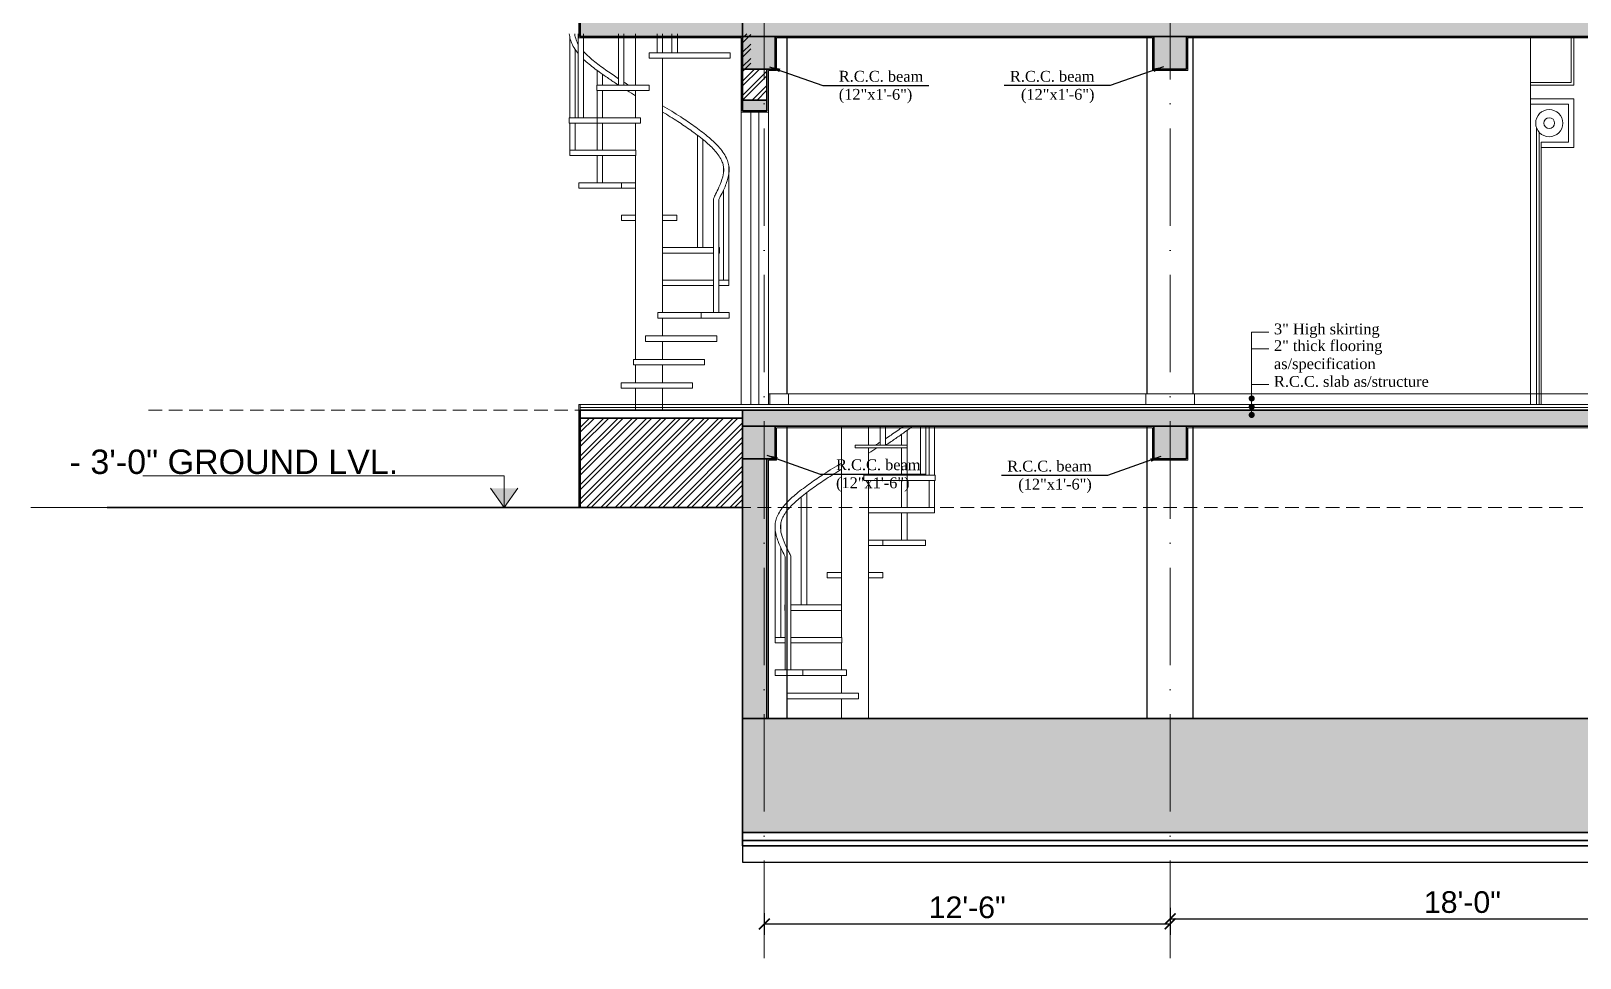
# Model space of a CAD drawing. Header units: inches. Extents: x 10755 to 33653, y -10992 to 10708.
# Drawn here: x 20544 to 21117, y 1486 to 1829 of the extents above; entities that cross this region are included whole.
import ezdxf

# ---------------------------------------------------------------- set-up
doc = ezdxf.new("R2010")
doc.units = ezdxf.units.IN
doc.header["$MEASUREMENT"] = 0
doc.linetypes.add('ACAD_ISO10W100', pattern=[18, 12, -3, 0, -3])
doc.linetypes.add('DASHED', pattern=[0.75, 0.5, -0.25])
for name, color, linetype, lineweight in [('arrow', 4, 'Continuous', 9), ('centerline', 9, 'ACAD_ISO10W100', 5), ('col', 1, 'Continuous', 30), ('dimension center - 8', 134, 'Continuous', 13), ('dimension inter - 8', 6, 'Continuous', 13), ('door', 15, 'Continuous', 18), ('hatch', 33, 'Continuous', 5), ('hatch 2', 8, 'Continuous', 13), ('hatch3', 43, 'Continuous', 5), ('Pillar', 11, 'Continuous', 25), ('PLASTER', 50, 'Continuous', 9), ('rs', 102, 'Continuous', 15), ('stair', 3, 'Continuous', 15), ('steps', 4, 'Continuous', 9), ('text-1-4', 6, 'Continuous', 13), ('title text 1', 113, 'Continuous', 25), ('wall', 1, 'Continuous', 35)]:
    doc.layers.add(name, color=color, linetype=linetype, lineweight=lineweight)
doc.layers.get('dimension inter - 8').off()
doc.styles.add('arial', font='arial.ttf')
doc.styles.add('Prajwal', font='stylu.ttf', dxfattribs={"height": 9})
doc.styles.get("Standard").update_dxf_attribs({"font": 'arial.ttf'})
doc.dimstyles.new('1-4(p) arrow', dxfattribs={"dimtxt": 4, "dimasz": 4, "dimexe": 0, "dimexo": 0, "dimgap": 2, "dimtad": 1, "dimdec": 3, "dimzin": 0, "dimdsep": 46, "dimlunit": 4, "dimtxsty": 'arial', "dimblk": 'DOT', "dimcen": 0, "dimclrd": 4, "dimclre": 3, "dimclrt": 6, "dimadec": 0, "dimazin": 0, "dimtfac": 0.5, "dimtdec": 3, "dimtix": 1, "dimtofl": 0, "dimtmove": 0, "dimatfit": 3, "dimfxl": 0, "dimtolj": 1, "dimtzin": 0, "dimlwe": -1, "dimarcsym": 0})
doc.dimstyles.new('S8', dxfattribs={"dimscale": 8, "dimtxt": 1, "dimasz": 0.5, "dimexe": 0.5, "dimexo": 0.5, "dimgap": 0.25, "dimtad": 1, "dimzin": 3, "dimdsep": 46, "dimlunit": 4, "dimtxsty": 'Standard', "dimblk": 'ARCHTICK', "dimcen": 0, "dimclrd": 256, "dimclre": 256, "dimclrt": 6, "dimadec": 0, "dimazin": 0, "dimtfac": 0.5, "dimtix": 1, "dimtmove": 1, "dimatfit": 3, "dimfxl": 0.5, "dimfxlon": 1, "dimfrac": 1, "dimtolj": 1, "dimtzin": 0, "dimarcsym": 1})

# ---------------------------------------------------------------- blocks, each defined once
blk = doc.blocks.new('raill')
at = {"layer": 'hatch 2', "linetype": 'Continuous', "ltscale": 30}
h = blk.add_hatch(dxfattribs=at)
h.set_pattern_fill('ANSI32', color=256, scale=10, style=0)
h.set_pattern_definition([(45, (-3e-11, 264), (-2.6516504, 2.6516504), []), (45, (1.7678, 264), (-2.6516504, 2.6516504), [])])
edge = h.paths.add_edge_path()
edge.add_line((20596.71, 2269.52), (20592.71, 2269.52))
edge.add_line((20592.71, 2269.52), (20592.71, 2247.9))
edge.add_spline(control_points=[(20592.71, 2247.9), (20592.73, 2247.92), (20592.74, 2247.94), (20593.94, 2249.48), (20595.28, 2250.77), (20596.71, 2251.94)], knot_values=[101.163818, 101.163818, 101.163818, 101.163818, 101.226304, 101.226304, 106.690427, 106.690427, 106.690427, 106.690427], degree=3, periodic=0)
edge.add_line((20596.71, 2251.94), (20596.71, 2269.52))
edge = h.paths.add_edge_path()
edge.add_line((20596.71, 2249.3), (20596.71, 2251.94))
edge.add_spline(control_points=[(20596.71, 2251.94), (20595.28, 2250.77), (20593.94, 2249.48), (20592.74, 2247.94), (20592.73, 2247.92), (20592.71, 2247.9)], knot_values=[101.163818, 101.163818, 101.163818, 101.163818, 106.627941, 106.627941, 106.690427, 106.690427, 106.690427, 106.690427], degree=3, periodic=0)
edge.add_line((20592.71, 2247.9), (20592.71, 2244.25))
edge.add_spline(control_points=[(20592.71, 2244.25), (20593.03, 2244.83), (20593.37, 2245.38), (20593.8, 2246.01), (20593.87, 2246.11), (20593.94, 2246.2)], knot_values=[98.18722, 98.18722, 98.18722, 98.18722, 100.159935, 100.159935, 100.540258, 100.540258, 100.540258, 100.540258], degree=3, periodic=0)
edge.add_spline(control_points=[(20593.94, 2246.2), (20594.76, 2247.35), (20595.7, 2248.36), (20596.71, 2249.3)], knot_values=[100.540258, 100.540258, 100.540258, 100.540258, 104.93144, 104.93144, 104.93144, 104.93144], degree=3, periodic=0)
edge = h.paths.add_edge_path()
edge.add_spline(control_points=[(20593.94, 2246.2), (20593.87, 2246.11), (20593.8, 2246.01), (20593.37, 2245.38), (20593.03, 2244.83), (20592.71, 2244.25)], knot_values=[98.18722, 98.18722, 98.18722, 98.18722, 98.567544, 98.567544, 100.540258, 100.540258, 100.540258, 100.540258], degree=3, periodic=0)
edge.add_line((20592.71, 2244.25), (20592.71, 2228.52))
edge.add_line((20592.71, 2228.52), (20593.94, 2228.52))
edge.add_line((20593.94, 2228.52), (20593.94, 2246.2))
edge = h.paths.add_edge_path()
edge.add_spline(control_points=[(20596.71, 2249.3), (20595.7, 2248.36), (20594.76, 2247.35), (20593.94, 2246.2)], knot_values=[100.540258, 100.540258, 100.540258, 100.540258, 104.93144, 104.93144, 104.93144, 104.93144], degree=3, periodic=0)
edge.add_line((20593.94, 2246.2), (20593.94, 2228.96))
edge.add_spline(control_points=[(20593.94, 2228.96), (20594.07, 2228.81), (20594.21, 2228.67), (20594.34, 2228.52)], knot_values=[79.87415, 79.87415, 79.87415, 79.87415, 80.476118, 80.476118, 80.476118, 80.476118], degree=3, periodic=0)
edge.add_line((20594.34, 2228.52), (20596.71, 2228.52))
edge.add_line((20596.71, 2228.52), (20596.71, 2235.95))
edge.add_line((20596.71, 2235.95), (20595.37, 2235.95))
edge.add_line((20595.37, 2235.95), (20595.37, 2237.95))
edge.add_line((20595.37, 2237.95), (20596.71, 2237.95))
edge.add_line((20596.71, 2237.95), (20596.71, 2249.3))
h.paths.add_polyline_path([(20596.71, 2237.95), (20595.37, 2237.95), (20595.37, 2235.95), (20596.71, 2235.95)], flags=17)
blk.add_hatch(color=256, dxfattribs=at).paths.add_polyline_path([(20592.72, 2268.34), (20596.72, 2268.34), (20596.72, 2272.34), (20592.72, 2272.34)])
at = {"layer": 'hatch3', "linetype": 'DASHED', "lineweight": 0, "ltscale": 85}
h = blk.add_hatch(color=256, dxfattribs=at)
h.dxf.hatch_style = 1
h.paths.add_polyline_path([(20652.71, 2228.52), (20592.71, 2228.52), (20592.71, 2222.52), (20652.71, 2222.52)])
at = {"layer": 'col'}
for p, q in [((20591.8, 2273.52, 0), (20598.21, 2273.33, 0)), ((20591.81, 2272.84, 0), (20591.8, 2273.52, 0)), ((20597.46, 2272.84, 0), (20591.81, 2272.84, 0)), ((20597.59, 2272.84, 0), (20597.46, 2272.84, 0)), ((20598.21, 2272.84, 0), (20598.09, 2272.84, 0)), ((20598.21, 2272.84, 0), (20598.09, 2272.84, 0)), ((20598.21, 2272.84, 0), (20598.09, 2272.84, 0)), ((20598.21, 2272.84, 0), (20598.09, 2272.84, 0)), ((20598.21, 2272.84, 0), (20598.21, 2273.33, 0)), ((20598.21, 2272.84, 0), (20598.21, 2273.33, 0)), ((20598.21, 2272.84, 0), (20598.21, 2273.33, 0)), ((20598.21, 2272.84, 0), (20598.21, 2272.84, 0)), ((20598.21, 2272.84, 0), (20598.21, 2272.84, 0)), ((20598.21, 2272.84, 0), (20598.21, 2272.84, 0))]:
    blk.add_line(p, q, dxfattribs=at)
blk.add_arc((20597.84, 2272.84, 0), 0.251, 0.1942, 179.8037, dxfattribs=at)
blk.add_arc((20597.84, 2272.84, 0), 0.251, 0.1942, 179.8037, dxfattribs=at)
at = {"layer": 'PLASTER', "linetype": 'Continuous', "ltscale": 30}
blk.add_lwpolyline([(20597.21, 2228.52), (20597.22, 2272.84), (20592.22, 2272.84), (20592.21, 2222.02), (20652.21, 2222.02)], dxfattribs=at)
at = {"layer": 'wall', "linetype": 'Continuous', "ltscale": 30}
for p, q in [((20596.72, 2268.34), (20592.72, 2268.34)), ((20652.71, 2222.52), (20652.71, 2228.52))]:
    blk.add_line(p, q, dxfattribs=at)
for points in [[(20596.71, 2228.52), (20596.72, 2272.34), (20592.72, 2272.34), (20592.71, 2228.52)], [(20652.71, 2228.52), (20592.71, 2228.52), (20592.71, 2222.52), (20652.71, 2222.52)]]:
    blk.add_lwpolyline(points, dxfattribs=at)
blk = doc.blocks.new('_Dot')
at = {"color": 0, "linetype": 'ByBlock', "lineweight": -2}
blk.add_line((-0.5, 0), (-1, 0), dxfattribs=at)
at = {"color": 0, "linetype": 'ByBlock', "const_width": 0.5}
blk.add_lwpolyline([(-0.25, 0, 1), (0.25, 0, 1)], format="xyb", close=True, dxfattribs=at)
blk = doc.blocks.new('_ArchTick')
at = {"color": 0, "const_width": 0.15}
blk.add_lwpolyline([(-0.5, -0.5), (0.5, 0.5)], dxfattribs=at)
blk = doc.blocks.new('*D3287')
at = {"layer": 'Defpoints', "color": 0, "transparency": 16777216}
for p in [(20815.46, 1511.52), (20965.46, 1511.52), (20965.46, 1498.7)]:
    blk.add_point(p, dxfattribs=at)
at = {"layer": 'dimension center - 8', "lineweight": -2, "transparency": 16777216}
for p, q in [((20815.46, 1502.7), (20815.46, 1494.7)), ((20965.46, 1502.7), (20965.46, 1494.7)), ((20815.46, 1498.7), (20965.46, 1498.7))]:
    blk.add_line(p, q, dxfattribs=at)
at = {"layer": 'dimension center - 8', "lineweight": -2, "transparency": 16777216, "xscale": 4, "yscale": 4, "zscale": 4, "rotation": 180}
blk.add_blockref('_ArchTick', (20815.46, 1498.7), dxfattribs=at)
at = {"layer": 'dimension center - 8', "lineweight": -2, "transparency": 16777216, "xscale": 4, "yscale": 4, "zscale": 4}
blk.add_blockref('_ArchTick', (20965.46, 1498.7), dxfattribs=at)
at = {"layer": 'dimension center - 8', "color": 6, "transparency": 16777216, "insert": (20890.46, 1504.78), "char_height": 8, "attachment_point": 5}
blk.add_mtext('\\A1;12\'-6"', dxfattribs=at)
blk = doc.blocks.new('*D3288')
at = {"layer": 'Defpoints', "color": 0, "transparency": 16777216}
for p in [(20965.46, 1530.61), (21181.46, 1513.45), (21181.46, 1500.63)]:
    blk.add_point(p, dxfattribs=at)
at = {"layer": 'dimension center - 8', "lineweight": -2, "transparency": 16777216}
for p, q in [((20965.46, 1504.63), (20965.46, 1496.63)), ((20965.46, 1500.63), (21181.46, 1500.63)), ((21181.46, 1504.63), (21181.46, 1496.63))]:
    blk.add_line(p, q, dxfattribs=at)
at = {"layer": 'dimension center - 8', "lineweight": -2, "transparency": 16777216, "xscale": 4, "yscale": 4, "zscale": 4, "rotation": 180}
blk.add_blockref('_ArchTick', (20965.46, 1500.63), dxfattribs=at)
at = {"layer": 'dimension center - 8', "lineweight": -2, "transparency": 16777216, "xscale": 4, "yscale": 4, "zscale": 4}
blk.add_blockref('_ArchTick', (21181.46, 1500.63), dxfattribs=at)
at = {"layer": 'dimension center - 8', "color": 6, "transparency": 16777216, "insert": (21073.46, 1506.71), "char_height": 8, "attachment_point": 5}
blk.add_mtext('\\A1;18\'-0"', dxfattribs=at)

msp = doc.modelspace()

# ---------------------------------------------------------------- hatches: boundary and pattern name
at = {"layer": 'hatch', "linetype": 'Continuous', "ltscale": 30}
for points in [[(20819.459, 1826.522), (20807.459, 1826.522), (20807.459, 1814.522), (20819.459, 1814.522)], [(20971.459, 1826.522), (20959.459, 1826.522), (20959.459, 1814.522), (20971.459, 1814.522)], [(20819.459, 1682.522), (20807.459, 1682.522), (20807.459, 1670.522), (20819.459, 1670.522)], [(20971.459, 1682.522), (20959.459, 1682.522), (20959.459, 1670.522), (20971.459, 1670.522)]]:
    msp.add_hatch(color=256, dxfattribs=at).paths.add_polyline_path(points)
at = {"layer": 'hatch'}
h = msp.add_hatch(color=256, dxfattribs=at)
h.dxf.hatch_style = 1
h.paths.add_polyline_path([(20807.459, 1574.522), (20807.459, 1532.522), (22046.128, 1532.522), (22046.128, 1574.522)])
at = {"layer": 'hatch 2', "linetype": 'Continuous', "ltscale": 30}
for points in [[(21806.459, 1826.522), (21806.459, 1832.522), (20807.459, 1832.522), (20807.459, 1826.522)], [(20816.459, 1803.022), (20807.459, 1803.022), (20807.459, 1799.022), (20816.459, 1799.022)], [(20807.459, 1688.522), (20807.459, 1682.762), (21189.459, 1682.403), (21789.959, 1682.642), (21789.959, 1688.522)]]:
    msp.add_hatch(color=256, dxfattribs=at).paths.add_polyline_path(points)
h = msp.add_hatch(dxfattribs=at)
h.set_pattern_fill('ANSI32', color=256, scale=10, style=0)
h.set_pattern_definition([(45, (154.7446, -2e-10), (-2.6516504, 2.6516504), []), (45, (156.5124, -2e-10), (-2.6516504, 2.6516504), [])])
h.paths.add_polyline_path([(20816.459, 1814.522), (20815.459, 1814.522), (20815.459, 1803.022), (20816.459, 1803.022)])
h.paths.add_polyline_path([(20815.459, 1814.522), (20810.459, 1814.522), (20810.459, 1827.522), (20807.459, 1827.522), (20807.459, 1803.022), (20815.459, 1803.022)])
h = msp.add_hatch(dxfattribs=at)
h.set_pattern_fill('ANSI32', color=256, scale=10, style=0)
h.paths.add_polyline_path([(20747.463, 1685.522), (20747.463, 1652.522), (20807.459, 1652.522), (20807.459, 1685.522)])
h.paths.add_polyline_path([(20798.265, 1672.786), (20798.265, 1685.912), (20790.022, 1685.912), (20790.022, 1672.786)], flags=9)
h.paths.add_polyline_path([(20805.469, 1682.003), (20805.469, 1689.094), (20797.226, 1689.094), (20797.226, 1682.003)], flags=9)
h = msp.add_hatch(color=256, dxfattribs=at)
h.paths.add_polyline_path([(20807.459, 1652.522), (20816.459, 1652.522), (20816.459, 1670.522), (20812.459, 1670.522), (20812.459, 1682.522), (20807.459, 1682.522)])
h.paths.add_polyline_path([(20816.459, 1652.522), (20807.459, 1652.522), (20807.459, 1574.522), (20816.459, 1574.522)])
at = {"layer": 'hatch 2', "ltscale": 30}
msp.add_hatch(color=256, dxfattribs=at).paths.add_polyline_path([(20724.343, 1659.646), (20714.264, 1659.646), (20719.303, 1652.522)])

# ---------------------------------------------------------------- linework, layer by layer
at = {"layer": 'arrow', "linetype": 'Continuous'}
for p, q in [((20995.463, 1686.431), (20995.463, 1717.329)), ((20995.463, 1717.329), (21001.921, 1717.329)), ((20995.463, 1711.153), (21001.921, 1711.153)), ((20995.463, 1697.946), (21001.921, 1697.946))]:
    msp.add_line(p, q, dxfattribs=at)
at = {"layer": 'centerline', "ltscale": 3}
for p, q in [((20815.459, 1486.103), (20815.459, 2608.798)), ((20965.459, 1486.103), (20965.459, 2608.798))]:
    msp.add_line(p, q, dxfattribs=at)
at = {"layer": 'Defpoints'}
msp.add_line((20807.459, 1527.522), (20807.459, 1521.522), dxfattribs=at)
at = {"layer": 'Defpoints', "linetype": 'Continuous', "ltscale": 30}
msp.add_line((20807.459, 1521.522), (22046.128, 1521.522), dxfattribs=at)
at = {"layer": 'door', "ltscale": 30}
for p, q in [((20810.459, 1798.522), (20810.459, 1690.522)), ((20813.459, 1798.522), (20813.459, 1690.522))]:
    msp.add_line(p, q, dxfattribs=at)
at = {"layer": 'hatch 2', "ltscale": 30}
for p, q in [((20719.303, 1664.225), (20585.759, 1664.225)), ((20719.303, 1652.522), (20719.303, 1664.225)), ((20719.303, 1652.522), (20714.264, 1659.646)), ((20719.303, 1652.522), (20724.343, 1659.646))]:
    msp.add_line(p, q, dxfattribs=at)
at = {"layer": 'hatch3', "linetype": 'DASHED', "lineweight": 0, "ltscale": 10}
for p, q in [((20587.918, 1688.522), (22329.789, 1688.522)), ((20587.975, 1652.522), (22329.789, 1652.522))]:
    msp.add_line(p, q, dxfattribs=at)
at = {"layer": 'hatch3', "linetype": 'DASHED', "lineweight": 0, "ltscale": 85}
msp.add_line((20777.459, 1652.522), (20544.458, 1652.522), dxfattribs=at)
at = {"layer": 'Pillar', "linetype": 'Continuous', "ltscale": 30}
for p, q in [((20823.959, 1694.522), (20823.959, 1826.522)), ((20956.959, 1694.522), (20956.959, 1826.022)), ((20973.959, 1694.522), (20973.959, 1826.022)), ((20823.959, 1574.522), (20823.959, 1682.522)), ((20956.959, 1574.522), (20956.959, 1682.522)), ((20973.959, 1574.522), (20973.959, 1682.522))]:
    msp.add_line(p, q, dxfattribs=at)
at = {"layer": 'PLASTER', "linetype": 'Continuous', "ltscale": 30}
for q in [(20806.959, 1826.022), (20816.959, 1798.522), (20806.959, 1690.522)]:
    msp.add_line((20806.959, 1798.522), q, dxfattribs=at)
for points in [[(20816.959, 1690.522), (20816.959, 1814.022), (20819.959, 1814.022), (20819.959, 1826.022), (20958.959, 1826.022), (20958.959, 1814.022), (20971.959, 1814.022), (20971.959, 1826.022), (21174.959, 1826.022)], [(20816.959, 1574.522), (20816.959, 1670.022), (20819.959, 1670.022), (20819.959, 1682.022), (20958.959, 1682.022), (20958.959, 1670.022), (20971.959, 1670.022), (20971.959, 1682.022), (21174.959, 1682.022)]]:
    msp.add_lwpolyline(points, dxfattribs=at)
at = {"layer": 'rs', "linetype": 'Continuous'}
for p, q in [((21098.607, 1826.522), (21098.607, 1690.522)), ((21113.607, 1809.522), (21113.607, 1826.522)), ((21114.607, 1808.522), (21114.607, 1826.522)), ((21113.607, 1809.522), (21098.607, 1809.522)), ((21098.607, 1808.522), (21098.607, 1809.522)), ((21114.607, 1808.522), (21098.607, 1808.522)), ((21114.607, 1803.522), (21098.607, 1803.522)), ((21098.607, 1801.522), (21098.607, 1803.522)), ((21114.607, 1785.522), (21114.607, 1803.522)), ((21112.607, 1801.522), (21098.607, 1801.522)), ((21112.607, 1787.522), (21112.607, 1801.522)), ((21100.847, 1690.522), (21100.847, 1792.797)), ((21101.847, 1785.522), (21101.847, 1791.151)), ((21102.607, 1787.522), (21112.607, 1787.522)), ((21102.607, 1787.522), (21102.607, 1785.522)), ((21101.847, 1690.522), (21101.847, 1785.522)), ((21102.607, 1785.522), (21114.607, 1785.522)), ((21102.607, 1785.522), (21102.607, 1690.522))]:
    msp.add_line(p, q, dxfattribs=at)
for radius in [5, 2]:
    msp.add_circle((21105.54, 1794.522), radius, dxfattribs=at)
at = {"layer": 'stair', "ltscale": 5}
for p, q in [((20816.959, 1694.522), (21122.476, 1694.522)), ((20824.459, 1690.522), (20824.459, 1694.522)), ((20956.459, 1690.522), (20956.459, 1694.522)), ((20974.459, 1690.522), (20974.459, 1694.522)), ((20746.963, 1690.522), (21806.959, 1690.522)), ((20746.963, 1690.522), (20746.963, 1652.522)), ((20747.463, 1688.522), (20747.463, 1690.522)), ((20747.463, 1689.522), (21806.459, 1689.522))]:
    msp.add_line(p, q, dxfattribs=at)
msp.add_lwpolyline([(20816.959, 1690.522), (20817.459, 1690.522), (20817.459, 1694.522), (20816.959, 1694.522)], close=True, dxfattribs=at)
at = {"layer": 'steps'}
for p, q in [((20743.554, 1826.522), (20743.554, 1796.522)), ((20746.686, 1796.522), (20746.686, 1827.522)), ((20748.686, 1796.522), (20748.686, 1827.522)), ((20761.611, 1808.522), (20761.611, 1827.522)), ((20763.611, 1808.522), (20763.611, 1827.522)), ((20767.891, 1808.522), (20767.891, 1827.522)), ((20775.891, 1820.522), (20775.891, 1827.522)), ((20777.891, 1820.522), (20777.891, 1827.522)), ((20781.347, 1820.522), (20781.347, 1827.522)), ((20783.347, 1820.522), (20783.347, 1827.522)), ((20745.554, 1821.722), (20745.554, 1796.522)), ((20772.891, 1820.522), (20802.891, 1820.522)), ((20772.891, 1820.522), (20772.891, 1818.522)), ((20802.891, 1818.522), (20802.891, 1820.522)), ((20772.891, 1818.522), (20802.891, 1818.522)), ((20777.891, 1798.635), (20777.891, 1818.522)), ((20753.682, 1808.522), (20753.682, 1814.015)), ((20755.682, 1808.522), (20755.682, 1812.571)), ((20753.608, 1808.522), (20772.891, 1808.522)), ((20753.608, 1808.522), (20753.608, 1806.522)), ((20753.608, 1806.522), (20772.891, 1806.522)), ((20753.682, 1784.522), (20753.682, 1806.522)), ((20755.682, 1796.522), (20755.682, 1806.522)), ((20761.611, 1808.522), (20761.611, 1808.544)), ((20767.891, 1796.522), (20767.891, 1806.522)), ((20772.891, 1808.522), (20772.891, 1806.522)), ((20777.891, 1758.522), (20777.891, 1798.635)), ((20743.347, 1794.522), (20743.347, 1796.522)), ((20743.347, 1796.522), (20753.682, 1796.522)), ((20743.347, 1794.522), (20753.682, 1794.522)), ((20743.554, 1794.522), (20743.554, 1782.522)), ((20745.554, 1794.522), (20745.554, 1784.522)), ((20753.682, 1796.522), (20769.677, 1796.522)), ((20753.682, 1794.522), (20769.677, 1794.522)), ((20755.682, 1784.522), (20755.682, 1794.522)), ((20767.891, 1784.522), (20767.891, 1794.522)), ((20769.677, 1796.522), (20769.677, 1794.522)), ((20790.773, 1748.522), (20790.773, 1790.027)), ((20792.773, 1748.522), (20792.773, 1788.467)), ((20743.554, 1784.522), (20755.682, 1784.522)), ((20743.554, 1782.522), (20755.682, 1782.522)), ((20753.682, 1772.522), (20753.682, 1782.522)), ((20755.682, 1784.522), (20767.967, 1784.522)), ((20755.682, 1772.522), (20755.682, 1782.522)), ((20755.682, 1782.522), (20767.967, 1782.522)), ((20767.891, 1770.522), (20767.891, 1782.522)), ((20767.967, 1782.522), (20767.967, 1784.522)), ((20800.381, 1776.187), (20800.381, 1778.522)), ((20802.381, 1734.522), (20802.381, 1778.522)), ((20746.911, 1770.522), (20746.911, 1772.522)), ((20746.911, 1772.522), (20767.891, 1772.522)), ((20746.911, 1770.522), (20767.891, 1770.522)), ((20762.631, 1770.522), (20762.631, 1772.522)), ((20767.891, 1758.522), (20767.891, 1770.522)), ((20800.381, 1736.522), (20800.381, 1769.763)), ((20796.658, 1724.522), (20796.658, 1766.522)), ((20798.658, 1724.522), (20798.658, 1766.281)), ((20762.631, 1760.522), (20767.891, 1760.522)), ((20762.631, 1758.522), (20762.631, 1760.522)), ((20762.631, 1758.522), (20767.891, 1758.522)), ((20767.891, 1707.252), (20767.891, 1758.522)), ((20777.891, 1760.522), (20783.152, 1760.522)), ((20777.891, 1758.522), (20783.152, 1758.522)), ((20777.891, 1746.522), (20777.891, 1758.522)), ((20783.152, 1758.522), (20783.152, 1760.522)), ((20777.891, 1748.522), (20796.658, 1748.522)), ((20777.891, 1736.522), (20777.891, 1746.522)), ((20777.891, 1746.522), (20796.658, 1746.522)), ((20798.658, 1748.522), (20798.872, 1748.522)), ((20798.658, 1746.522), (20798.872, 1746.522)), ((20798.872, 1748.522), (20798.872, 1746.522)), ((20777.815, 1736.522), (20796.658, 1736.522)), ((20777.815, 1736.522), (20777.815, 1734.522)), ((20798.658, 1736.522), (20802.381, 1736.522)), ((20777.815, 1734.522), (20796.658, 1734.522)), ((20777.891, 1724.522), (20777.891, 1734.522)), ((20798.658, 1734.522), (20802.381, 1734.522)), ((20776.105, 1724.522), (20802.436, 1724.522)), ((20776.105, 1724.522), (20776.105, 1722.522)), ((20792.175, 1724.522), (20792.175, 1722.522)), ((20802.436, 1724.522), (20802.436, 1722.522)), ((20776.105, 1722.522), (20802.436, 1722.522)), ((20777.891, 1715.887), (20777.891, 1722.522)), ((20771.597, 1715.887), (20771.597, 1713.887)), ((20771.597, 1715.887), (20797.928, 1715.887)), ((20771.597, 1713.887), (20797.928, 1713.887)), ((20777.891, 1707.252), (20777.891, 1713.887)), ((20797.928, 1715.887), (20797.928, 1713.887)), ((20767.089, 1707.252), (20767.089, 1705.252)), ((20767.089, 1707.252), (20793.42, 1707.252)), ((20793.42, 1707.252), (20793.42, 1705.252)), ((20767.089, 1705.252), (20793.42, 1705.252)), ((20767.891, 1698.617), (20767.891, 1705.252)), ((20777.891, 1698.617), (20777.891, 1705.252)), ((20762.581, 1698.617), (20762.581, 1696.617)), ((20762.581, 1698.617), (20788.912, 1698.617)), ((20762.581, 1696.617), (20788.912, 1696.617)), ((20767.891, 1688.522), (20767.891, 1696.617)), ((20777.891, 1688.522), (20777.891, 1696.617)), ((20788.912, 1698.617), (20788.912, 1696.617)), ((20844.003, 1666.635), (20844.003, 1682.522)), ((20854.003, 1675.522), (20854.003, 1682.522)), ((20858.283, 1675.522), (20858.283, 1682.522)), ((20860.283, 1675.522), (20860.283, 1682.522)), ((20866.212, 1675.522), (20866.212, 1679.571)), ((20868.212, 1675.522), (20868.212, 1681.015)), ((20873.209, 1664.522), (20873.209, 1682.522)), ((20875.209, 1664.522), (20875.209, 1682.522)), ((20876.34, 1682.522), (20876.34, 1664.522)), ((20878.34, 1682.522), (20878.34, 1664.522)), ((20868.287, 1675.522), (20849.003, 1675.522)), ((20849.003, 1675.522), (20849.003, 1674.522)), ((20868.287, 1674.522), (20849.003, 1674.522)), ((20854.003, 1664.522), (20854.003, 1674.522)), ((20860.283, 1675.522), (20860.283, 1675.544)), ((20866.212, 1664.522), (20866.212, 1674.522)), ((20868.212, 1652.522), (20868.212, 1674.522)), ((20868.287, 1675.522), (20868.287, 1674.522)), ((20844.003, 1626.522), (20844.003, 1666.635)), ((20868.212, 1664.522), (20852.217, 1664.522)), ((20852.217, 1664.522), (20852.217, 1662.522)), ((20868.212, 1662.522), (20852.217, 1662.522)), ((20854.003, 1652.522), (20854.003, 1662.522)), ((20866.212, 1652.522), (20866.212, 1662.522)), ((20878.547, 1664.522), (20868.212, 1664.522)), ((20878.547, 1662.522), (20868.212, 1662.522)), ((20876.34, 1662.522), (20876.34, 1652.522)), ((20878.34, 1662.522), (20878.34, 1650.522)), ((20878.547, 1662.522), (20878.547, 1664.522)), ((20829.121, 1616.522), (20829.121, 1656.467)), ((20831.121, 1616.522), (20831.121, 1658.027)), ((20866.212, 1652.522), (20853.927, 1652.522)), ((20853.927, 1650.522), (20853.927, 1652.522)), ((20866.212, 1650.522), (20853.927, 1650.522)), ((20854.003, 1638.522), (20854.003, 1650.522)), ((20878.34, 1652.522), (20866.212, 1652.522)), ((20866.212, 1640.522), (20866.212, 1650.522)), ((20878.34, 1650.522), (20866.212, 1650.522)), ((20868.212, 1640.522), (20868.212, 1650.522)), ((20819.514, 1602.522), (20819.514, 1646.522)), ((20821.514, 1644.187), (20821.514, 1646.522)), ((20821.514, 1604.522), (20821.514, 1637.763)), ((20874.984, 1640.522), (20854.003, 1640.522)), ((20854.003, 1626.522), (20854.003, 1638.522)), ((20874.984, 1638.522), (20854.003, 1638.522)), ((20859.264, 1638.522), (20859.264, 1640.522)), ((20874.984, 1638.522), (20874.984, 1640.522)), ((20823.236, 1592.522), (20823.236, 1634.281)), ((20825.236, 1592.522), (20825.236, 1634.522)), ((20838.742, 1626.522), (20838.742, 1628.522)), ((20844.003, 1628.522), (20838.742, 1628.522)), ((20844.003, 1626.522), (20838.742, 1626.522)), ((20844.003, 1614.522), (20844.003, 1626.522)), ((20859.264, 1628.522), (20854.003, 1628.522)), ((20854.003, 1574.522), (20854.003, 1626.522)), ((20859.264, 1626.522), (20854.003, 1626.522)), ((20859.264, 1626.522), (20859.264, 1628.522)), ((20823.022, 1616.522), (20823.022, 1614.522)), ((20823.236, 1616.522), (20823.022, 1616.522)), ((20823.236, 1614.522), (20823.022, 1614.522)), ((20844.003, 1616.522), (20825.236, 1616.522)), ((20844.003, 1614.522), (20825.236, 1614.522)), ((20844.003, 1604.522), (20844.003, 1614.522)), ((20823.236, 1604.522), (20819.514, 1604.522)), ((20844.079, 1604.522), (20825.236, 1604.522)), ((20844.079, 1604.522), (20844.079, 1602.522)), ((20823.236, 1602.522), (20819.514, 1602.522)), ((20844.079, 1602.522), (20825.236, 1602.522)), ((20844.003, 1592.522), (20844.003, 1602.522)), ((20819.459, 1592.522), (20819.459, 1590.522)), ((20845.789, 1592.522), (20819.459, 1592.522)), ((20829.719, 1592.522), (20829.719, 1590.522)), ((20845.789, 1592.522), (20845.789, 1590.522)), ((20845.789, 1590.522), (20819.459, 1590.522)), ((20844.003, 1583.887), (20844.003, 1590.522)), ((20823.967, 1583.887), (20823.967, 1581.887)), ((20850.297, 1583.887), (20823.967, 1583.887)), ((20850.297, 1581.887), (20823.967, 1581.887)), ((20844.003, 1574.522), (20844.003, 1581.887)), ((20850.297, 1583.887), (20850.297, 1581.887))]:
    msp.add_line(p, q, dxfattribs=at)
for points, knots in [([(20746.686, 1820.215), (20745.582, 1821.543), (20744.665, 1822.984), (20743.846, 1825.183), (20743.666, 1825.819), (20743.481, 1826.82), (20743.434, 1827.17), (20743.401, 1827.522)], [81.2052577, 81.2052577, 81.2052577, 81.2052577, 86.072871, 86.072871, 87.9588527, 87.9588527, 88.9565796, 88.9565796, 88.9565796, 88.9565796]), ([(20746.686, 1823.695), (20746.391, 1824.216), (20746.141, 1824.748), (20745.68, 1825.994), (20745.505, 1826.714), (20745.415, 1827.488), (20745.413, 1827.505), (20745.411, 1827.522)], [84.1012106, 84.1012106, 84.1012106, 84.1012106, 86.1025609, 86.1025609, 88.6905296, 88.6905296, 88.7490462, 88.7490462, 88.7490462, 88.7490462]), ([(20761.611, 1810.942), (20760.932, 1811.389), (20760.251, 1811.844), (20758.074, 1813.322), (20756.57, 1814.379), (20753.542, 1816.596), (20752.036, 1817.75), (20749.968, 1819.613), (20749.295, 1820.276), (20748.686, 1820.958)], [64.6410964, 64.6410964, 64.6410964, 64.6410964, 67.0652256, 67.0652256, 72.3666607, 72.3666607, 77.6680957, 77.6680957, 80.4761181, 80.4761181, 80.4761181, 80.4761181]), ([(20761.657, 1808.522), (20760.531, 1809.252), (20759.401, 1810.002), (20757.188, 1811.509), (20756.106, 1812.264), (20754.296, 1813.563), (20753.569, 1814.093), (20752.115, 1815.186), (20751.39, 1815.749), (20749.996, 1816.898), (20749.325, 1817.484), (20748.686, 1818.092)], [63.290042, 63.290042, 63.290042, 63.290042, 67.2764707, 67.2764707, 71.0479294, 71.0479294, 73.5520863, 73.5520863, 76.0562432, 76.0562432, 78.4932628, 78.4932628, 78.4932628, 78.4932628]), ([(20798.658, 1766.281), (20798.843, 1766.641), (20799.028, 1767.002), (20799.651, 1768.233), (20800.083, 1769.105), (20801.119, 1771.385), (20801.672, 1772.795), (20802.327, 1775.37), (20802.491, 1776.534), (20802.43, 1778.376), (20802.333, 1779.057), (20801.996, 1780.376), (20801.759, 1781.018), (20800.755, 1783.16), (20799.72, 1784.571), (20797.308, 1787.224), (20795.928, 1788.466), (20793.675, 1790.319), (20792.83, 1790.977), (20791.16, 1792.245), (20790.33, 1792.857), (20787.852, 1794.634), (20786.218, 1795.743), (20782.342, 1798.268), (20780.111, 1799.635), (20777.891, 1800.968)], [0.2181433, 0.2181433, 0.2181433, 0.2181433, 1.3142307, 1.3142307, 3.9426921, 3.9426921, 8.1610977, 8.1610977, 11.6107042, 11.6107042, 13.6304946, 13.6304946, 15.650285, 15.650285, 20.5738443, 20.5738443, 25.4974037, 25.4974037, 28.3805055, 28.3805055, 31.2636074, 31.2636074, 37.0298111, 37.0298111, 45.0513969, 45.0513969, 45.0513969, 45.0513969]), ([(20796.658, 1766.522), (20796.99, 1767.411), (20797.211, 1767.841), (20797.862, 1769.125), (20798.281, 1769.974), (20799.27, 1772.15), (20799.778, 1773.458), (20800.353, 1775.725), (20800.485, 1776.702), (20800.435, 1778.191), (20800.355, 1778.733), (20800.069, 1779.82), (20799.864, 1780.362), (20798.985, 1782.183), (20798.049, 1783.453), (20795.78, 1785.912), (20794.449, 1787.101), (20792.269, 1788.88), (20791.458, 1789.509), (20789.85, 1790.726), (20789.051, 1791.314), (20786.664, 1793.024), (20785.086, 1794.093), (20781.634, 1796.342), (20779.762, 1797.502), (20777.891, 1798.633)], [0, 0, 0, 0, 1.3148673, 1.3148673, 3.9446019, 3.9446019, 8.1624348, 8.1624348, 11.6117712, 11.6117712, 13.7016471, 13.7016471, 15.791523, 15.791523, 20.7495847, 20.7495847, 25.7076464, 25.7076464, 28.5346316, 28.5346316, 31.3616168, 31.3616168, 37.0155872, 37.0155872, 43.8051558, 43.8051558, 43.8051558, 43.8051558]), ([(20860.238, 1675.522), (20861.363, 1676.252), (20862.494, 1677.002), (20864.707, 1678.509), (20865.788, 1679.264), (20867.599, 1680.563), (20868.326, 1681.093), (20869.438, 1681.929), (20869.822, 1682.223), (20870.204, 1682.522)], [63.290042, 63.290042, 63.290042, 63.290042, 67.2764707, 67.2764707, 71.0479294, 71.0479294, 73.5520863, 73.5520863, 74.8786409, 74.8786409, 74.8786409, 74.8786409]), ([(20860.283, 1677.942), (20860.963, 1678.389), (20861.644, 1678.844), (20863.82, 1680.322), (20865.325, 1681.379), (20866.854, 1682.499), (20866.87, 1682.511), (20866.886, 1682.522)], [64.6410964, 64.6410964, 64.6410964, 64.6410964, 67.0652256, 67.0652256, 72.3666607, 72.3666607, 72.4218012, 72.4218012, 72.4218012, 72.4218012]), ([(20823.236, 1634.281), (20823.051, 1634.641), (20822.866, 1635.002), (20822.243, 1636.233), (20821.812, 1637.105), (20820.776, 1639.385), (20820.222, 1640.795), (20819.568, 1643.37), (20819.403, 1644.534), (20819.465, 1646.376), (20819.562, 1647.057), (20819.899, 1648.376), (20820.136, 1649.018), (20821.139, 1651.16), (20822.174, 1652.571), (20824.587, 1655.224), (20825.966, 1656.466), (20828.219, 1658.319), (20829.064, 1658.977), (20830.734, 1660.245), (20831.565, 1660.857), (20834.042, 1662.634), (20835.676, 1663.743), (20839.553, 1666.268), (20841.783, 1667.635), (20844.003, 1668.968)], [0.2181433, 0.2181433, 0.2181433, 0.2181433, 1.3142307, 1.3142307, 3.9426921, 3.9426921, 8.1610977, 8.1610977, 11.6107042, 11.6107042, 13.6304946, 13.6304946, 15.650285, 15.650285, 20.5738443, 20.5738443, 25.4974037, 25.4974037, 28.3805055, 28.3805055, 31.2636074, 31.2636074, 37.0298111, 37.0298111, 45.0513969, 45.0513969, 45.0513969, 45.0513969]), ([(20825.236, 1634.522), (20824.904, 1635.411), (20824.684, 1635.841), (20824.033, 1637.125), (20823.614, 1637.974), (20822.625, 1640.15), (20822.117, 1641.458), (20821.541, 1643.725), (20821.41, 1644.702), (20821.46, 1646.191), (20821.539, 1646.733), (20821.826, 1647.82), (20822.03, 1648.362), (20822.909, 1650.183), (20823.845, 1651.453), (20826.115, 1653.912), (20827.445, 1655.101), (20829.626, 1656.88), (20830.436, 1657.509), (20832.044, 1658.726), (20832.843, 1659.314), (20835.231, 1661.024), (20836.808, 1662.093), (20840.261, 1664.342), (20842.133, 1665.502), (20844.003, 1666.633)], [0, 0, 0, 0, 1.3148673, 1.3148673, 3.9446019, 3.9446019, 8.1624348, 8.1624348, 11.6117712, 11.6117712, 13.7016471, 13.7016471, 15.791523, 15.791523, 20.7495847, 20.7495847, 25.7076464, 25.7076464, 28.5346316, 28.5346316, 31.3616168, 31.3616168, 37.0155872, 37.0155872, 43.8051558, 43.8051558, 43.8051558, 43.8051558])]:
    msp.add_open_spline(points, degree=3, knots=knots, dxfattribs=at)
for points in [[(20765.375, 1808.522), (20764.788, 1808.891), (20764.2, 1809.264), (20763.611, 1809.642)], [(20767.891, 1804.619), (20766.864, 1805.243), (20765.834, 1805.876), (20764.8, 1806.522)], [(20854.003, 1672.619), (20855.03, 1673.243), (20856.06, 1673.876), (20857.094, 1674.522)], [(20856.52, 1675.522), (20857.107, 1675.891), (20857.694, 1676.264), (20858.283, 1676.642)]]:
    msp.add_open_spline(points, degree=3, dxfattribs=at)
at = {"layer": 'text-1-4', "ltscale": 50, "const_width": 1.125}
for points in [[(20996.147, 1692.81, -1), (20995.022, 1692.81, -1)], [(20996.147, 1689.739, -1), (20995.022, 1689.739, -1)], [(20996.147, 1686.73, -1), (20995.022, 1686.73, -1)]]:
    msp.add_lwpolyline(points, format="xyb", close=True, dxfattribs=at)
at = {"layer": 'wall', "linetype": 'Continuous', "ltscale": 30}
for p, q in [((20807.459, 1826.522), (20807.459, 1832.522)), ((20807.459, 1799.022), (20807.459, 1826.522)), ((20807.459, 1826.522), (21806.459, 1826.522)), ((20816.459, 1799.022), (20816.459, 1814.522)), ((20807.459, 1803.022), (20816.459, 1803.022)), ((20807.459, 1799.022), (20816.459, 1799.022)), ((20809.459, 1688.522), (20747.463, 1688.522)), ((20747.463, 1688.522), (20747.463, 1685.522)), ((20807.459, 1685.522), (20747.463, 1685.522)), ((20747.463, 1685.522), (20747.463, 1652.522)), ((20807.459, 1574.522), (20807.459, 1688.522)), ((20807.459, 1688.522), (21189.459, 1688.522)), ((20807.459, 1682.522), (21189.459, 1682.522)), ((20816.459, 1574.522), (20816.459, 1670.522)), ((20807.459, 1652.522), (20572.666, 1652.522)), ((20807.459, 1574.522), (22082.409, 1574.522)), ((20807.459, 1527.522), (20807.459, 1574.522)), ((20807.459, 1532.522), (22046.128, 1532.522)), ((20807.459, 1529.522), (22046.128, 1529.522)), ((20807.459, 1527.522), (22046.128, 1527.522))]:
    msp.add_line(p, q, dxfattribs=at)
for points in [[(20807.459, 1826.522), (20819.459, 1826.522), (20819.459, 1814.522), (20807.459, 1814.522)], [(20959.459, 1826.522), (20971.459, 1826.522), (20971.459, 1814.522), (20959.459, 1814.522)], [(20807.459, 1682.522), (20819.459, 1682.522), (20819.459, 1670.522), (20807.459, 1670.522)], [(20959.459, 1682.522), (20971.459, 1682.522), (20971.459, 1670.522), (20959.459, 1670.522)]]:
    msp.add_lwpolyline(points, close=True, dxfattribs=at)

# ---------------------------------------------------------------- block references
at = {"layer": 'dimension inter - 8'}
msp.add_blockref('raill', (154.745, -396), dxfattribs=at)

# ---------------------------------------------------------------- texts
at = {"layer": 'text-1-4', "ltscale": 50, "char_height": 4, "width": 33.30159}
for insert, attachment_point, rotation in [((20843, 1813.848), 1, 359.92634), ((20937.464, 1813.848), 3, 0.07366), ((20841.983, 1670.348), 1, 359.92634), ((20936.475, 1669.848), 3, 0.07366)]:
    msp.add_mtext('{\\fTimes New Roman|b0|i0|c0|p18;R.C.C. beam (12"x1\'-6")}', dxfattribs=dict(at, insert=insert, attachment_point=attachment_point, rotation=rotation))
at = {"layer": 'text-1-4', "ltscale": 50, "char_height": 4, "width": 113.8795, "attachment_point": 1}
for s, insert in [('{\\fTimes New Roman|b0|i0|c0|p18;3" High skirting}', (21003.822, 1720.494)), ('{\\fTimes New Roman|b0|i0|c0|p18;2" thick flooring \\Pas/specification}', (21003.822, 1714.318)), ('{\\fTimes New Roman|b0|i0|c0|p18;R.C.C. slab as/structure}', (21003.822, 1701.111))]:
    msp.add_mtext(s, dxfattribs=dict(at, insert=insert))
at = {"layer": 'title text 1', "insert": (20600.871, 1673.921), "char_height": 9, "width": 288.36124, "attachment_point": 1, "style": 'Prajwal'}
msp.add_mtext('\\pi-42.13;{\\fArial|b0|i0|c0|p34;- 3\'-0" GROUND LVL.}', dxfattribs=at)

# ---------------------------------------------------------------- dimensions: what is measured, and where the dimension line sits
at = {"layer": 'dimension center - 8'}
for base, p1, p2, picture, middle in [((21181.459, 1500.625), (20965.459, 1530.611), (21181.459, 1513.445), '*D3288', (21073.459, 1506.71)), ((20965.459, 1498.7), (20815.459, 1511.52), (20965.459, 1511.52), '*D3287', (20890.459, 1504.785))]:
    dim = msp.add_linear_dim(base=base, p1=p1, p2=p2, dimstyle='S8', dxfattribs=at)
    dim.commit()
    dim.dimension.update_dxf_attribs({"geometry": picture, "text_midpoint": middle})

# ---------------------------------------------------------------- leaders
at = {"layer": 'arrow'}
for points in [[(20817.417, 1815.348), (20837.14, 1808.37), (20876.311, 1808.37)], [(20963.046, 1815.348), (20943.323, 1808.37), (20904.153, 1808.37)], [(20816.4, 1671.848), (20836.123, 1664.87), (20875.294, 1664.87)], [(20962.057, 1671.348), (20942.334, 1664.37), (20903.164, 1664.37)]]:
    msp.add_leader(points, dimstyle='1-4(p) arrow', override={"dimtad": 0}, dxfattribs=at)

doc.saveas('drawing.dxf')
